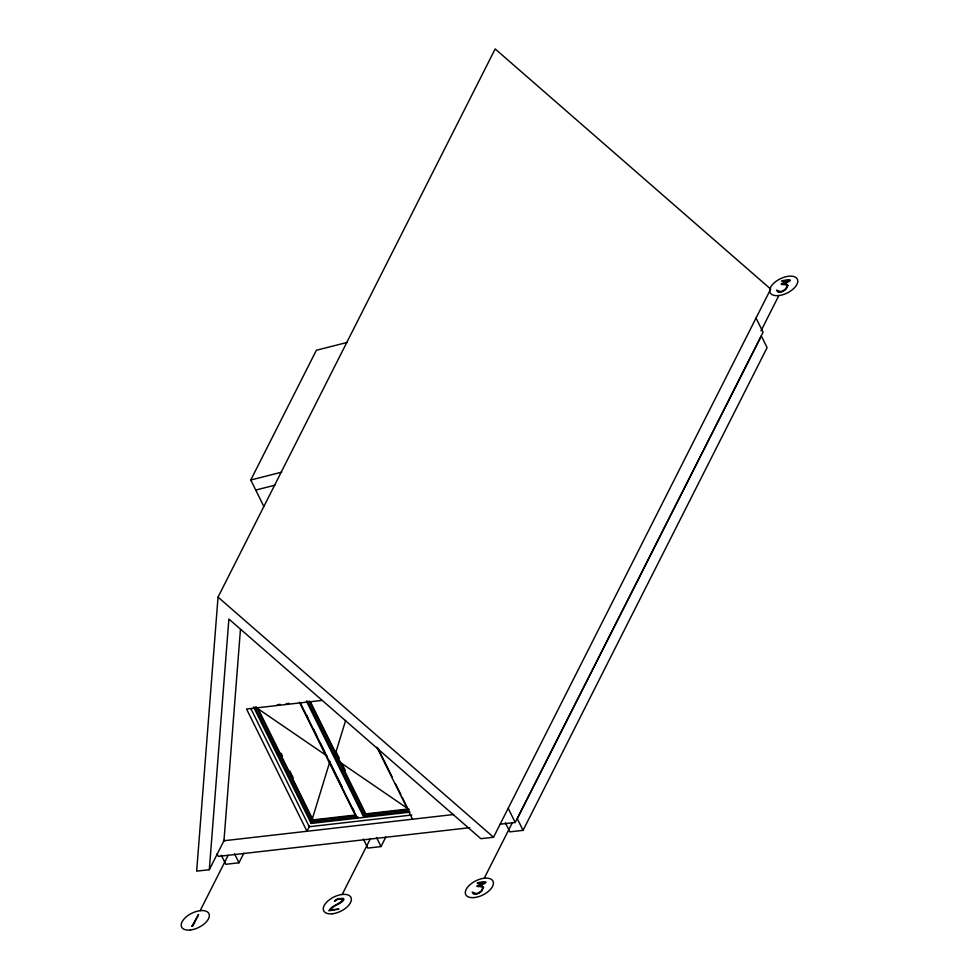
<?xml version="1.0" encoding="UTF-8"?>
<svg xmlns="http://www.w3.org/2000/svg" width="979" height="979" viewBox="0 0 979 979"><rect width="100%" height="100%" fill="white"/><g stroke="black" fill="none" stroke-linecap="round" stroke-linejoin="round"><path stroke-width="1.47" d="M209.31 869.707L228.878 619.046L480.885 838.697L493.538 837.253L770.681 289.086L495.178 48.95L218.036 597.117L196.657 871.151L209.31 869.707L224.485 839.713M223.958 840.753L240.442 629.583M311.236 822.433L329.899 761.466M334.524 756.73L345.636 720.434M263.828 506.424L250.771 480.004L316.376 350.249L347.312 342.405M200.157 910.678L228.144 855.34M221.303 855.242L225.782 864.298L238.974 862.793L243.795 853.247M309.572 826.105L306.965 831.269L246.537 709.016L321.932 700.401M410.079 812.142L311.114 823.449L311.726 822.238L254.858 707.168M307.639 701.148L364.506 816.205L363.894 817.416L306.354 700.976M342.209 894.463L370.368 838.746M363.344 839.027L367.823 848.083L381.015 846.578L385.836 837.033M484.25 878.236L512.409 822.531M760.977 330.89L778.843 295.56A15.199 7.893 -26.3 0 0 797.591 279.774A15.199 7.893 -26.3 0 0 774.732 282.38A15.199 7.893 -26.3 0 0 778.843 295.56M500.061 824.22L515.211 822.495L763.057 332.248L756.033 318.04M523.067 830.351L767.108 347.631L761.356 335.993L517.304 818.713L523.067 830.351L509.863 831.856L505.397 822.801M250.771 480.004L281.707 472.159M255.739 490.063L274.891 485.192M277.253 704.709L280.202 704.366M286.125 703.693L289.074 703.35M355.903 814.969L313.023 819.876L257.587 707.707M407.203 809.119L365.803 813.843L310.367 701.686M408.316 809.67L365.436 814.565L309.327 701.037M311.726 822.238L357.91 816.963L357.298 818.175L300.431 703.106M364.506 816.205L409.198 811.101M411.804 815.017L309.254 826.729L250.942 708.759M223.408 840.814L453.656 814.516M469.761 827.683L218.317 856.405L217.044 853.823M336.592 759.9L409.295 809.633M255.568 707.107L327.023 755.984M218.036 597.117L493.538 837.253M508.187 808.287L515.211 822.495M377.894 748.115L392.089 776.849M395.479 783.677L400.888 794.63M402.234 797.359L407.643 808.299M376.939 747.222L412.526 819.215M335.87 751.321L339.248 758.162M342.626 765.003L345.33 770.473M376.536 837.522L381.015 846.578M306.562 715.123L307.908 717.864M313.317 728.804L316.694 735.645M320.072 742.486L325.481 753.426M328.858 760.267L342.381 787.618M352.526 808.128L353.872 810.869M299.427 702.176L355.536 815.703L312.656 820.598L256.547 707.071M281.059 753.255L282.417 755.984M289.845 771.036L293.223 777.877M253.573 707.009L311.114 823.449M234.495 853.737L238.974 862.793M483.553 887.402L481.741 891.159A5.776 2.998 -26.3 0 1 479.808 892.664L477.556 893.717A5.605 2.913 -26.3 0 1 475.476 894.182A6.718 3.488 -26.3 0 1 473.555 894.06C469.174 888.748 476.577 896.311 479.416 892.199A5.03 2.607 -26.3 0 0 481.019 890.939C488.252 882.52 466.334 890.388 483.712 882.544C463.006 885.273 500.085 877.429 479.563 885.787L482.157 885.983L483.553 887.402M787.899 285.415L786.088 289.172A5.776 2.998 -26.3 0 1 784.155 290.677L781.903 291.73A5.605 2.913 -26.3 0 1 779.822 292.195A6.718 3.488 -26.3 0 1 777.901 292.072C773.52 286.761 780.924 294.324 783.763 290.212A5.03 2.607 -26.3 0 0 785.366 288.952C792.598 280.545 770.681 288.413 788.046 280.557C767.352 283.286 804.432 275.442 783.91 283.8L786.504 283.996L787.899 285.415M342.687 899.738C339.529 904.559 331.832 905.134 328.834 910.764L338.942 909.099L330.584 909.907C333.558 904.755 340.68 904.608 343.751 899.885A3.745 1.946 -26.3 0 0 343.788 899.15A4.063 2.105 -26.3 0 0 343.103 898.367L338.061 898.71A4.993 2.594 -26.3 0 0 335.883 899.848L334.451 901.243L336.727 899.97A3.414 1.774 -26.3 0 1 338.147 899.285L341.353 898.795L342.687 899.738M191.921 926.207L192.875 926.097L198.553 914.484L191.921 926.207M474.497 897.547A15.199 7.893 -26.3 0 0 493.245 881.761A15.199 7.893 -26.3 0 0 470.385 884.367A15.199 7.893 -26.3 0 0 474.497 897.547M332.444 913.762A15.199 7.893 -26.3 0 0 351.192 897.976A15.199 7.893 -26.3 0 0 328.344 900.594A15.199 7.893 -26.3 0 0 332.444 913.762M190.403 929.989A15.199 7.893 -26.3 0 0 209.151 914.202A15.199 7.893 -26.3 0 0 186.291 916.809A15.199 7.893 -26.3 0 0 190.403 929.989"/></g></svg>
